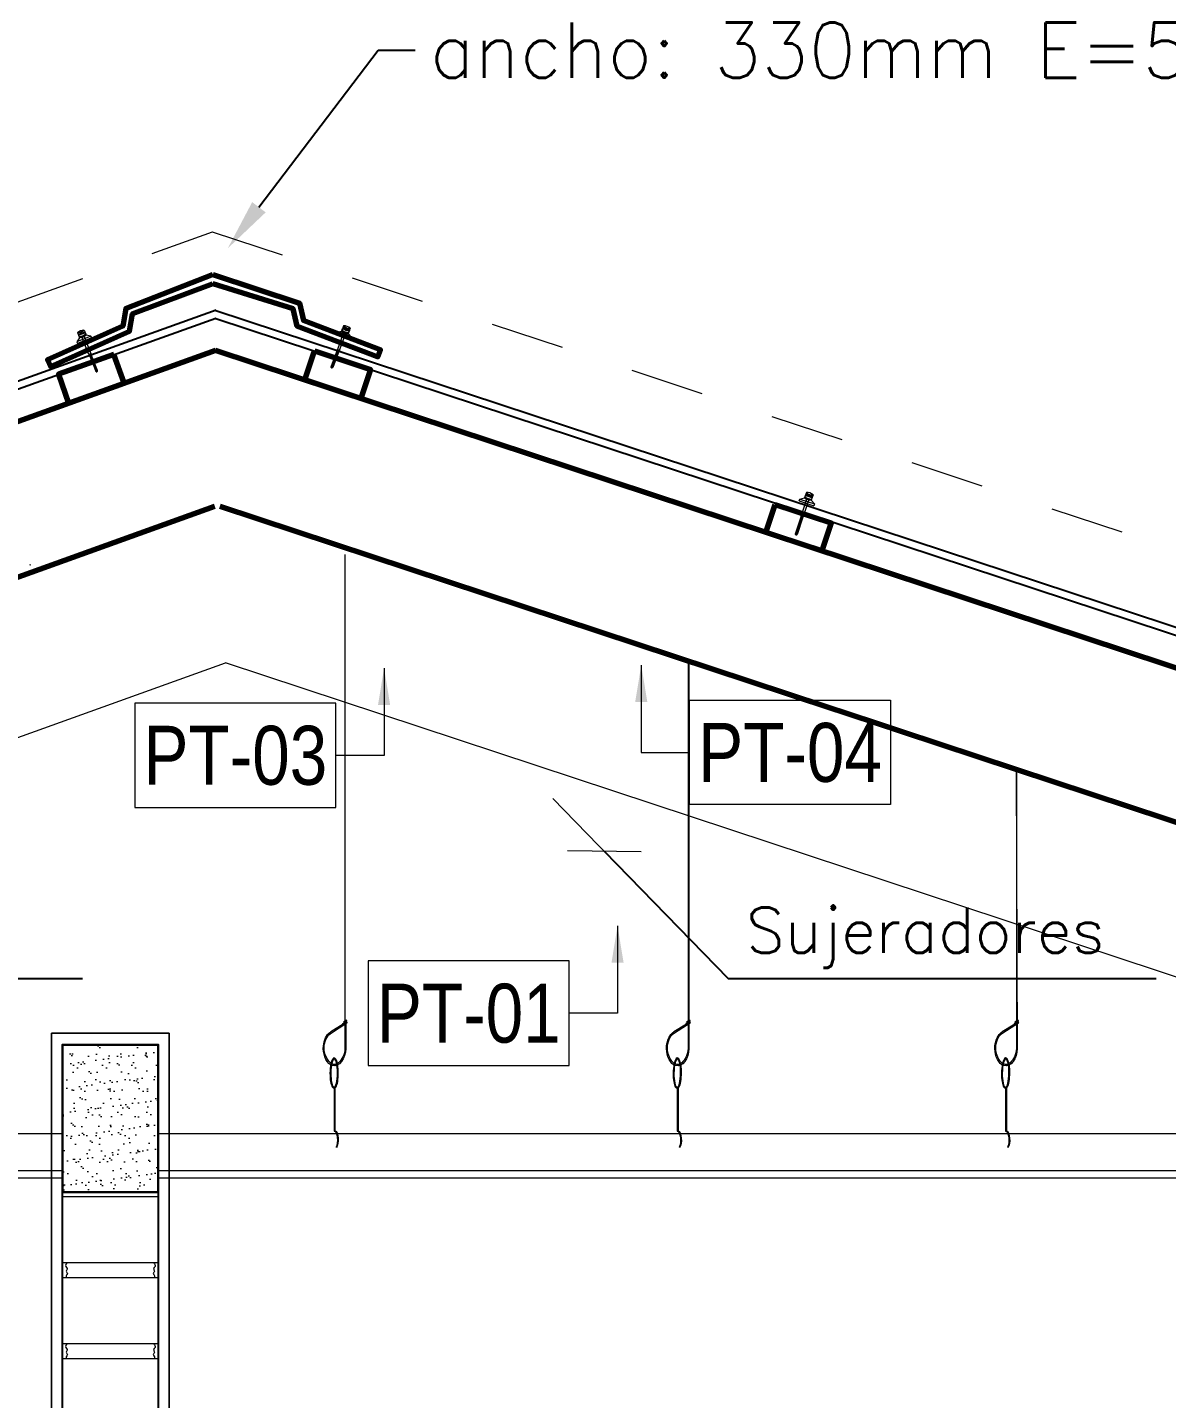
# Model space of a CAD drawing. Header units: millimetres. Extents: x -3570 to 5754, y -12788176 to 1214.
# Drawn here: x 3386.298 to 3387.845, y 1189.482 to 1191.343 of the extents above; entities that cross this region are included whole.
import ezdxf
from ezdxf import colors
from ezdxf.entities.mleader import LeaderData, LeaderLine
from ezdxf.enums import TextEntityAlignment as Align
from ezdxf.math import Vec2, Vec3

# ---------------------------------------------------------------- set-up
doc = ezdxf.new("R2010")
doc.units = ezdxf.units.MM
doc.linetypes.add('HIDDEN2', pattern=[4.7625, 3.175, -1.5875])
doc.linetypes.add('TRAZOS1', pattern=[0.15, 0.1, -0.05])
for name, color, linetype, lineweight in [('01. MUROS.', 7, 'Continuous', 20), ('07. TARRAJEO.', 70, 'Continuous', 0), ('30. VIGUETAS EN CORTE.', 82, 'Continuous', 30), ('47. MOBILIARIOS.', 253, 'Continuous', 5), ('55. INDICADORES - TEXTO (SOLO MÓDULOS).', 45, 'Continuous', 5), ('arrandela', 105, 'Continuous', 9), ('COLUMNAS Y PLACAS', 255, 'Continuous', 70), ('COTAS', 7, 'Continuous', 0), ('PROYECCION', 1, 'HIDDEN2', 9), ('SGE_0.05', 8, 'Continuous', 0), ('SGE_COTAS-01', 1, 'Continuous', 9), ('SGE_ESTRUCTURAS', 3, 'Continuous', 13), ('SGE_MUROS BAJOS', 2, 'Continuous', 20), ('SGE_PUERTAS', 1, 'Continuous', 5), ('SGE_TABIQUE 1', 7, 'Continuous', 5), ('SGE_TEXTO-CHICOS-03', 3, 'Continuous', 9)]:
    doc.layers.add(name, color=color, linetype=linetype, lineweight=lineweight)
doc.layers.add('COTAS-INTER', color=7, linetype='Continuous')
doc.styles.add('ESC 1-50 C', font='arial.ttf', dxfattribs={"height": 0.075})
doc.styles.add('nemi', font='GOTHIC.TTF')
doc.styles.add('R80-50', font='romans.shx', dxfattribs={"width": 1.3, "height": 0.08})
doc.styles.add('ROMANS', font='romans.shx')
doc.styles.add('SIMPLEX 50', font='simplex.shx', dxfattribs={"width": 0.6, "height": 0.08})
doc.styles.add('TEXTOS 20', font='ARIALN.TTF', dxfattribs={"height": 0.08})
doc.dimstyles.new('1-50', dxfattribs={"dimtxt": 0.15, "dimasz": 0.07, "dimexe": 0.08, "dimexo": 0, "dimgap": 0.02, "dimtad": 1, "dimtoh": 1, "dimzin": 4, "dimdsep": 46, "dimtxsty": 'R80-50', "dimblk1": 'TICK1', "dimblk2": 'TICK1', "dimsah": 1, "dimcen": 0.09, "dimclrt": 3, "dimaunit": 1, "dimadec": 0, "dimazin": 0, "dimtfac": 1, "dimtix": 1, "dimtmove": 1, "dimatfit": 1, "dimldrblk": 'TICK1', "dimfxl": 0.6, "dimfxlon": 1, "dimtolj": 1, "dimtzin": 0, "dimarcsym": 0})
doc.dimstyles.new('COTA NEMI', dxfattribs={"dimscale": 0, "dimtxt": 0.1, "dimasz": 0.05, "dimexe": 0.04, "dimexo": 0.1, "dimgap": 0.022, "dimtad": 2, "dimtih": 1, "dimtoh": 1, "dimzin": 5, "dimdsep": 46, "dimtxsty": 'nemi', "dimblk": 'ARCHTICK', "dimcen": 0, "dimdle": 0.03, "dimclrd": 1, "dimclre": 1, "dimclrt": 256, "dimaunit": 1, "dimazin": 0, "dimtfac": 1, "dimtix": 1, "dimtmove": 0, "dimatfit": 3, "dimldrblk": 'ARCHTICK', "dimfxl": 0.05, "dimfxlon": 1, "dimtolj": 1, "dimtzin": 0, "dimlwd": -1, "dimlwe": -1, "dimarcsym": 0})
doc.dimstyles.new('ESC G 1.50', dxfattribs={"dimtxt": 0.08, "dimasz": 0.08, "dimexe": 0.08, "dimexo": 0.05, "dimgap": 0.02, "dimtad": 2, "dimtih": 1, "dimtoh": 1, "dimzin": 1, "dimdsep": 46, "dimtxsty": 'SIMPLEX 50', "dimblk": 'ARCHTICK', "dimcen": 0, "dimdle": 0.06, "dimclrd": 256, "dimclre": 256, "dimclrt": 256, "dimadec": 0, "dimazin": 0, "dimtfac": 1, "dimtix": 1, "dimtmove": 2, "dimatfit": 3, "dimfxl": 0.5, "dimfxlon": 1, "dimlwd": -1, "dimlwe": -1, "dimarcsym": 0})

# ---------------------------------------------------------------- blocks, each defined once
blk = doc.blocks.new('_ArchTick')
at = {"color": 0, "linetype": 'Continuous', "const_width": 0.15}
blk.add_lwpolyline([(-0.5, -0.5), (0.5, 0.5)], dxfattribs=at)
blk = doc.blocks.new('*D446')
at = {"layer": 'COTAS', "color": 1, "transparency": 16777216}
blk.add_line((3383.0587, 1191.0967), (3383.0587, 1186.9013), dxfattribs=at)
at = {"layer": 'Defpoints', "color": 0, "lineweight": 30, "transparency": 16777216}
for p in [(3386.9574, 1191.0667, -24926854.2474), (3383.0587, 1186.9313), (3383.3613, 1186.9313, -24926854.2474)]:
    blk.add_point(p, dxfattribs=at)
at = {"layer": 'COTAS', "color": 1, "transparency": 16777216, "xscale": 0.05, "yscale": 0.05, "zscale": 0.05}
for p, rotation in [((3383.0587, 1191.0667), 90), ((3383.0587, 1186.9313), 270)]:
    blk.add_blockref('_ArchTick', p, dxfattribs=dict(at, rotation=rotation))
at = {"layer": 'COTAS', "transparency": 16777216, "insert": (3382.9053, 1188.999), "char_height": 0.1, "attachment_point": 5, "style": 'nemi'}
blk.add_mtext('\\A1;4.14', dxfattribs=at)
blk = doc.blocks.new('aergafdgdfg')
at = {"lineweight": 30, "true_color": 0x636466}
h = blk.add_hatch(color=251, dxfattribs=at)
h.dxf.hatch_style = 1
h.paths.add_polyline_path([(2065.7028, 1656.7004), (2065.9028, 1656.7004), (2065.9028, 1656.8304), (2065.7028, 1656.8304)])
at = {"layer": 'SGE_ESTRUCTURAS'}
blk.add_lwpolyline([(2065.9028, 1656.7004), (2065.9028, 1656.8304), (2065.7028, 1656.8304), (2065.7028, 1656.7004)], close=True, dxfattribs=at)
blk = doc.blocks.new('TICK1')
at = {"layer": 'COTAS', "color": 4, "ltscale": 0.5}
blk.add_line((-0.354, -0.354), (0.354, 0.354), dxfattribs=at)
at = {"layer": 'COTAS', "ltscale": 0.5}
blk.add_line((-1, 0), (1, 0), dxfattribs=at)
blk = doc.blocks.new('*U279')
blk.add_wipeout([(0, 0), (0, -0.2), (0.13, -0.2), (0.13, 0)])
at = {"layer": '30. VIGUETAS EN CORTE.', "linetype": 'ByBlock', "lineweight": 0}
h = blk.add_hatch(dxfattribs=at)
h.set_pattern_fill('AR-SAND', color=256, scale=0.0005)
h.set_pattern_definition([(37.5, (-3235.436258, -1217.977465), (-0.00080001565, 0.02447066187), [0, -0.019304, 0, -0.02159, 0, -0.0206375]), (7.5, (-3235.436258, -1217.977465), (0.02247616416, 0.03584125503), [0, -0.010414, 0, -0.017399, 0, -0.0066675]), (327.5, (-3235.45188, -1217.977465), (0.03954961851, 7.185923e-05), [0, -0.00635, 0, -0.02286, 0, -0.029845]), (317.5, (-3235.45188, -1217.977465), (0.03817782262, 0.01114646616), [0, -0.003175, 0, -0.014986, 0, -0.017145])])
h.paths.add_polyline_path([(0.13, 0), (0, 0), (0, -0.2), (0.13, -0.2)])
at = {"layer": '30. VIGUETAS EN CORTE.', "linetype": 'ByBlock'}
blk.add_lwpolyline([(0.13, 0), (0, 0), (0, -0.2), (0.13, -0.2)], close=True, dxfattribs=at)
blk = doc.blocks.new('*U300')
at = {"layer": '07. TARRAJEO.'}
for p, q in [((-0.015, 0), (-0.015, 3.0468)), ((-0.015, 3.0468), (0.145, 3.0468)), ((0.145, 3.0468), (0.145, 0))]:
    blk.add_line(p, q, dxfattribs=at)
at = {"layer": 'Defpoints', "color": 7, "true_color": 0xffffff}
blk.add_lwpolyline([(0.13, 0), (0, 0), (0, 3.0318), (0.13, 3.0318)], close=True, dxfattribs=at)
blk = doc.blocks.new('*U296')
at = {"layer": '01. MUROS.', "color": 146, "true_color": 0x03507d}
for points in [[(0.13, 2.44), (0, 2.44), (0, 2.53), (0.13, 2.53)], [(0.13, 2.33), (0, 2.33), (0, 2.42), (0.13, 2.42)], [(0.13, 2.22), (0, 2.22), (0, 2.31), (0.13, 2.31)]]:
    blk.add_lwpolyline(points, close=True, dxfattribs=at)
for points, knots in [([(0.0058, 2.44), (0.0047, 2.4383), (0.0029, 2.4354), (0.0077, 2.4323), (0.0037, 2.4286), (0.0082, 2.4253), (0.0045, 2.4228), (0.0049, 2.4208), (0.005, 2.42)], [0.00011014, 0.00011014, 0.00011014, 0.00011014, 0.00522058, 0.00867691, 0.01247807, 0.01624097, 0.01967059, 0.02200747, 0.02200747, 0.02200747, 0.02200747]), ([(0.1242, 2.44), (0.1253, 2.4383), (0.1271, 2.4354), (0.1223, 2.4323), (0.1263, 2.4286), (0.1218, 2.4253), (0.1255, 2.4228), (0.1251, 2.4208), (0.125, 2.42)], [0.00011014, 0.00011014, 0.00011014, 0.00011014, 0.00522058, 0.0086769, 0.01247807, 0.01624097, 0.01967059, 0.02200747, 0.02200747, 0.02200747, 0.02200747]), ([(0.0058, 2.33), (0.0047, 2.3283), (0.0029, 2.3254), (0.0077, 2.3223), (0.0037, 2.3186), (0.0082, 2.3153), (0.0045, 2.3128), (0.0049, 2.3108), (0.005, 2.31)], [0.00011014, 0.00011014, 0.00011014, 0.00011014, 0.00522058, 0.00867691, 0.01247807, 0.01624097, 0.01967059, 0.02200747, 0.02200747, 0.02200747, 0.02200747]), ([(0.1242, 2.33), (0.1253, 2.3283), (0.1271, 2.3254), (0.1223, 2.3223), (0.1263, 2.3186), (0.1218, 2.3153), (0.1255, 2.3128), (0.1251, 2.3108), (0.125, 2.31)], [0.00011014, 0.00011014, 0.00011014, 0.00011014, 0.00522058, 0.0086769, 0.01247807, 0.01624097, 0.01967059, 0.02200747, 0.02200747, 0.02200747, 0.02200747])]:
    blk.add_open_spline(points, degree=3, knots=knots, dxfattribs=at)
blk = doc.blocks.new('*D489')
at = {"layer": 'COTAS-INTER', "color": 1, "transparency": 16777216}
blk.add_line((3383.7381, 1190.1513), (3383.7381, 1191.0967), dxfattribs=at)
at = {"layer": 'Defpoints', "color": 0, "lineweight": 30, "transparency": 16777216}
for p in [(3383.7381, 1191.0667), (3386.9574, 1191.0667, -99722248.4331), (3384.366, 1190.1813, -99722347.5473)]:
    blk.add_point(p, dxfattribs=at)
at = {"layer": 'COTAS-INTER', "color": 1, "transparency": 16777216, "xscale": 0.05, "yscale": 0.05, "zscale": 0.05}
for p, rotation in [((3383.7381, 1191.0667), 90), ((3383.7381, 1190.1813), 270)]:
    blk.add_blockref('_ArchTick', p, dxfattribs=dict(at, rotation=rotation))
at = {"layer": 'COTAS-INTER', "transparency": 16777216, "insert": (3383.6304, 1190.624), "char_height": 0.1, "attachment_point": 5, "style": 'nemi'}
blk.add_mtext('\\A1;.89', dxfattribs=at)
blk = doc.blocks.new('*D491')
at = {"layer": 'COTAS-INTER', "color": 1, "transparency": 16777216}
blk.add_line((3389.6291, 1188.1013), (3389.6291, 1189.8113), dxfattribs=at)
at = {"layer": 'Defpoints', "color": 0, "lineweight": 30, "transparency": 16777216}
for p in [(3388.1503, 1189.7813, -99722248.4331), (3389.6291, 1189.7813), (3387.5503, 1188.1313, -99722248.4331)]:
    blk.add_point(p, dxfattribs=at)
at = {"layer": 'COTAS-INTER', "color": 1, "transparency": 16777216, "xscale": 0.05, "yscale": 0.05, "zscale": 0.05}
for p, rotation in [((3389.6291, 1189.7813), 90), ((3389.6291, 1188.1313), 270)]:
    blk.add_blockref('_ArchTick', p, dxfattribs=dict(at, rotation=rotation))
at = {"layer": 'COTAS-INTER', "transparency": 16777216, "insert": (3389.7731, 1188.9563), "char_height": 0.1, "attachment_point": 5, "style": 'nemi'}
blk.add_mtext('\\A1;1.65', dxfattribs=at)
blk = doc.blocks.new('clavito')
at = {"layer": 'arrandela'}
blk.add_hatch(color=256, dxfattribs=at).paths.add_polyline_path([(-0.0095, 0.0212, 0.225006), (0.0095, 0.0212, 0.225006)])
h = blk.add_hatch(dxfattribs=at)
h.set_pattern_fill('ANSI31', color=256, scale=0.0005, style=0)
h.set_pattern_definition([(45, (960.809015, -308.7578553), (-0.0011225320151, 0.0011225320151), [])])
edge = h.paths.add_edge_path()
edge.add_arc((0.0028, -0.0383), 0.000397, 270, 360, ccw=False)
edge.add_line((0.0028, -0.0387), (0.0028, -0.0387))
edge.add_arc((0.0028, -0.0391), 0.000397, 90, 180)
edge.add_line((0.0024, -0.0391), (0.0024, -0.0882))
edge.add_arc((0, -0.0882), 0.00238, -90, 0, ccw=False)
edge.add_arc((0, -0.0882), 0.00238, 180, 270, ccw=False)
edge.add_line((-0.0024, -0.0882), (-0.0024, -0.0391))
edge.add_arc((-0.0028, -0.0391), 0.000397, 0, 90)
edge.add_line((-0.0028, -0.0387), (-0.0028, -0.0387))
edge.add_arc((-0.0028, -0.0383), 0.000397, 180, 270, ccw=False)
edge.add_arc((0, -0.0258), 0.0129, 255.7496, 284.2504)
for points in [[(-0.0208, 0), (-0.0208, 0.0053), (-0.0095, 0.0122)], [(-0.0208, 0.0053), (0.0208, 0.0053)], [(-0.0208, 0), (0.0208, 0)], [(-0.0095, 0.0276), (-0.0095, 0.0153)], [(-0.0095, 0.0212), (-0.0095, 0.0122)], [(-0.0032, 0.0131), (-0.0032, -0.0383)], [(0.0032, -0.0383), (0.0032, 0.0131)], [(0.0095, 0.0276), (0.0095, 0.0153)], [(0.0095, 0.0212), (0.0095, 0.0122)], [(0.0095, 0.0122), (0.0208, 0.0053), (0.0208, 0)]]:
    blk.add_lwpolyline(points, dxfattribs=at)
blk.add_lwpolyline([(-0.0095, 0.0195), (0.0095, 0.0195), (0.0095, 0.0131), (-0.0095, 0.0131)], close=True, dxfattribs=at)
blk.add_lwpolyline([(0.0032, -0.0383, -0.414214), (0.0028, -0.0387), (0.0028, -0.0387, 0.414214), (0.0024, -0.0391), (0.0024, -0.0882), (0.0024, -0.0882, -0.414214), (0, -0.0905), (0, -0.0905, -0.414214), (-0.0024, -0.0882), (-0.0024, -0.0882), (-0.0024, -0.0391, 0.414214), (-0.0028, -0.0387), (-0.0028, -0.0387, -0.414214), (-0.0032, -0.0383, 0.125003)], format="xyb", close=True, dxfattribs=at)
for centre, radius, start, end in [((0, 0.0075), 0.0222, 64.6386, 115.3614), ((0, 0.0477), 0.0222, 244.6386, 295.3614), ((0, 0.0477), 0.023, 245.5853, 294.4147), ((0, 0.0011), 0.0222, 64.6386, 115.3614), ((0, 0.0413), 0.0222, 244.6386, 295.3614), ((0, 0.0443), 0.0305, 251.8292, 288.1708), ((0, 0.0413), 0.0305, 251.8292, 288.1708)]:
    blk.add_arc(centre, radius, start, end, dxfattribs=at)
blk = doc.blocks.new('*U306')
blk.add_wipeout([(-0.3912, -0.1587), (-0.3912, -0.3006), (-0.1184, -0.3006), (-0.1184, -0.1587)]).dxf.layer = '55. INDICADORES - TEXTO (SOLO MÓDULOS).'
at = {"layer": '55. INDICADORES - TEXTO (SOLO MÓDULOS).'}
blk.add_lwpolyline([(-0.3912, -0.3006), (-0.1184, -0.3006), (-0.1184, -0.1587), (-0.3912, -0.1587)], close=True, dxfattribs=at)
at = {"layer": '55. INDICADORES - TEXTO (SOLO MÓDULOS).', "style": 'TEXTOS 20'}
blk.add_attdef('ITEM', text='', height=0.08, dxfattribs=at).set_placement((-0.2548, -0.2297), align=Align.MIDDLE_CENTER)
at = {"layer": '55. INDICADORES - TEXTO (SOLO MÓDULOS).'}
blk.add_leader([(-0.0529, -0.1112), (-0.0529, -0.2297), (-0.1184, -0.2297)], dimstyle='ESC G 1.50', override={"dimasz": 0.05}, dxfattribs=at)

msp = doc.modelspace()

# ---------------------------------------------------------------- linework, layer by layer
at = {"layer": 'COLUMNAS Y PLACAS', "color": 9, "true_color": 0xc7c8ca}
for points in [[(3386.5498, 1191.0079), (3386.4317, 1190.9617), (3386.4275, 1190.9379), (3386.3255, 1190.8919), (3386.3296, 1190.8828), (3386.4365, 1190.9309), (3386.4406, 1190.9547), (3386.55, 1190.9953)], [(3386.5496, 1191.0079), (3386.6673, 1190.9688), (3386.6729, 1190.9453), (3386.7775, 1190.9056), (3386.7739, 1190.8963), (3386.6644, 1190.9378), (3386.6588, 1190.9613), (3386.5498, 1190.9953)], [(3386.6878, 1190.9041), (3386.7637, 1190.879), (3386.7507, 1190.8396), (3386.6748, 1190.8647), (3386.6878, 1190.9041)], [(3386.4154, 1190.8994), (3386.3401, 1190.8724), (3386.3541, 1190.8333), (3386.4294, 1190.8604), (3386.4154, 1190.8994)], [(3387.3131, 1190.6959), (3387.3891, 1190.6708), (3387.3765, 1190.6328), (3387.3006, 1190.6579), (3387.3131, 1190.6959)]]:
    msp.add_lwpolyline(points, dxfattribs=at)
at = {"layer": 'COTAS', "color": 9, "true_color": 0xc7c8ca}
msp.add_line((3388.237, 1189.9289), (3386.5669, 1190.4807), dxfattribs=at)
for points in [[(3386.3023, 1190.6136), (3386.3012, 1190.614)], [(3386.3027, 1190.6136), (3386.3016, 1190.614)], [(3386.3027, 1190.6136), (3386.3016, 1190.614)]]:
    msp.add_lwpolyline(points, dxfattribs=at)
at = {"layer": 'SGE_0.05', "lineweight": 0}
for points in [[(3386.6864, 1189.8416), (3385.0405, 1189.8416)], [(3388.2369, 1189.8418), (3386.3091, 1189.8418)]]:
    msp.add_lwpolyline(points, dxfattribs=at)
at = {"layer": 'SGE_MUROS BAJOS'}
for points in [[(3386.6864, 1189.7914), (3385.0406, 1189.7916)], [(3388.2368, 1189.7913), (3386.3091, 1189.7913)], [(3386.6864, 1189.7813), (3385.0256, 1189.7813)], [(3388.3549, 1189.7813), (3386.3091, 1189.7813)]]:
    msp.add_lwpolyline(points, dxfattribs=at)
at = {"layer": 'SGE_PUERTAS', "transparency": 16777216}
for p, q in [((3386.7292, 1190.628), (3386.7292, 1189.9576)), ((3387.1951, 1190.4834), (3387.1951, 1189.9576)), ((3387.1961, 1190.4831), (3387.1961, 1189.9575)), ((3387.6405, 1190.3363), (3387.6419, 1189.9576)), ((3387.6408, 1190.3362), (3387.6408, 1189.9576)), ((3386.7108, 1189.9785), (3386.7318, 1189.9921)), ((3386.7314, 1189.9931), (3386.7269, 1189.9906)), ((3386.7314, 1189.9957), (3386.727, 1189.9932)), ((3386.7303, 1189.9951), (3386.7303, 1189.9576)), ((3387.1767, 1189.9785), (3387.1977, 1189.9921)), ((3387.1972, 1189.9931), (3387.1927, 1189.9906)), ((3387.1972, 1189.9957), (3387.1929, 1189.9932)), ((3387.6224, 1189.9785), (3387.6434, 1189.9921)), ((3387.6429, 1189.9931), (3387.6384, 1189.9906)), ((3387.6429, 1189.9957), (3387.6386, 1189.9932)), ((3386.7269, 1189.9906), (3386.71, 1189.9799)), ((3387.1927, 1189.9906), (3387.1758, 1189.9799)), ((3387.6384, 1189.9906), (3387.6215, 1189.9799)), ((3386.7143, 1189.9037), (3386.7143, 1189.8452)), ((3386.7154, 1189.9039), (3386.7154, 1189.8463)), ((3387.1802, 1189.9037), (3387.1802, 1189.8452)), ((3387.1813, 1189.9039), (3387.1813, 1189.8463)), ((3387.6258, 1189.9037), (3387.6258, 1189.8452)), ((3387.627, 1189.9039), (3387.627, 1189.8463))]:
    msp.add_line(p, q, dxfattribs=at)
for centre, radius, start, end in [((3386.7266, 1189.9911), 0.000559, 117.8565, 298.9566), ((3386.6733, 1190.0938), 0.1151, 297.3939, 300.2953), ((3386.7312, 1189.995), 0.000658, 288.4294, 78.3153), ((3386.7316, 1189.9926), 0.000552, 289.6172, 118.9566), ((3387.1924, 1189.9911), 0.000559, 117.8565, 298.9566), ((3387.1392, 1190.0938), 0.1151, 297.3939, 300.2953), ((3387.1971, 1189.995), 0.000658, 288.4294, 78.3153), ((3387.1975, 1189.9926), 0.000552, 289.6172, 118.9566), ((3387.6381, 1189.9911), 0.000559, 117.8565, 298.9566), ((3387.5849, 1190.0938), 0.1151, 297.3939, 300.2953), ((3387.6428, 1189.995), 0.000658, 288.4294, 78.3153), ((3387.6432, 1189.9926), 0.000552, 289.6172, 118.9566)]:
    msp.add_arc(centre, radius, start, end, dxfattribs=at)
at = {"layer": 'SGE_PUERTAS', "transparency": 16777216, "extrusion": (-5.90111e-21, 7.798e-20, -1)}
for centre in [(3386.7145, 1189.9241), (3387.1803, 1189.9241), (3387.626, 1189.9241)]:
    msp.add_ellipse(centre, major_axis=(-0.0002, -0.0192), ratio=0.235694, dxfattribs=at)
for centre in [(3386.4684, 1189.8331), (3386.7145, 1189.8331), (3387.1803, 1189.8331), (3387.626, 1189.8331)]:
    msp.add_ellipse(centre, major_axis=(-0.0001, -0.012), ratio=0.377191, start_param=3.087969, end_param=5.685396, dxfattribs=at)
at = {"layer": 'SGE_PUERTAS', "transparency": 16777216}
for points, knots in [([(3386.7292, 1189.9576), (3386.729, 1189.9494), (3386.7247, 1189.9421), (3386.7121, 1189.9298), (3386.6996, 1189.9445), (3386.7019, 1189.9693), (3386.706, 1189.9761), (3386.7108, 1189.9785)], [1.572154, 1.572154, 1.572154, 1.572154, 2.667816, 2.667816, 4.859141, 4.859141, 5.990268, 5.990268, 5.990268, 5.990268]), ([(3386.7303, 1189.9576), (3386.73, 1189.944), (3386.7212, 1189.9314), (3386.705, 1189.9364), (3386.6998, 1189.9468), (3386.6998, 1189.9576), (3386.6998, 1189.9658), (3386.7027, 1189.9738), (3386.7082, 1189.9789), (3386.7091, 1189.9795), (3386.71, 1189.9799)], [1.572154, 1.572154, 1.572154, 1.572154, 3.330309, 3.330309, 4.712389, 4.712389, 4.712389, 5.763453, 5.763453, 5.956191, 5.956191, 5.956191, 5.956191]), ([(3387.195, 1189.9576), (3387.1949, 1189.9494), (3387.1906, 1189.9421), (3387.178, 1189.9298), (3387.1654, 1189.9445), (3387.1678, 1189.9693), (3387.1718, 1189.9761), (3387.1767, 1189.9785)], [1.572154, 1.572154, 1.572154, 1.572154, 2.667816, 2.667816, 4.859141, 4.859141, 5.990268, 5.990268, 5.990268, 5.990268]), ([(3387.1961, 1189.9576), (3387.1959, 1189.944), (3387.1871, 1189.9314), (3387.1708, 1189.9364), (3387.1657, 1189.9468), (3387.1657, 1189.9576), (3387.1657, 1189.9658), (3387.1685, 1189.9738), (3387.174, 1189.9789), (3387.1749, 1189.9795), (3387.1758, 1189.9799)], [1.572154, 1.572154, 1.572154, 1.572154, 3.330309, 3.330309, 4.712389, 4.712389, 4.712389, 5.763453, 5.763453, 5.956191, 5.956191, 5.956191, 5.956191]), ([(3387.6407, 1189.9576), (3387.6405, 1189.9494), (3387.6363, 1189.9421), (3387.6237, 1189.9298), (3387.6111, 1189.9445), (3387.6135, 1189.9693), (3387.6175, 1189.9761), (3387.6224, 1189.9785)], [1.572154, 1.572154, 1.572154, 1.572154, 2.667816, 2.667816, 4.859141, 4.859141, 5.990268, 5.990268, 5.990268, 5.990268]), ([(3387.6418, 1189.9576), (3387.6416, 1189.944), (3387.6327, 1189.9314), (3387.6165, 1189.9364), (3387.6114, 1189.9468), (3387.6114, 1189.9576), (3387.6114, 1189.9658), (3387.6142, 1189.9738), (3387.6197, 1189.9789), (3387.6206, 1189.9795), (3387.6215, 1189.9799)], [1.572154, 1.572154, 1.572154, 1.572154, 3.330309, 3.330309, 4.712389, 4.712389, 4.712389, 5.763453, 5.763453, 5.956191, 5.956191, 5.956191, 5.956191]), ([(3386.7143, 1189.9037), (3386.7124, 1189.9037), (3386.7115, 1189.9056), (3386.7091, 1189.913), (3386.7084, 1189.9223), (3386.71, 1189.9398), (3386.7133, 1189.9478), (3386.7197, 1189.9392), (3386.7207, 1189.928), (3386.7192, 1189.9104), (3386.7183, 1189.9037), (3386.7143, 1189.9037)], [0, 0, 0, 0, 0.608221, 0.608221, 1.886298, 1.886298, 3.448119, 3.448119, 5.00994, 5.00994, 6.283185, 6.283185, 6.283185, 6.283185]), ([(3387.1802, 1189.9037), (3387.1783, 1189.9037), (3387.1773, 1189.9056), (3387.1749, 1189.913), (3387.1743, 1189.9223), (3387.1758, 1189.9398), (3387.1791, 1189.9478), (3387.1856, 1189.9392), (3387.1865, 1189.928), (3387.1851, 1189.9104), (3387.1841, 1189.9037), (3387.1802, 1189.9037)], [0, 0, 0, 0, 0.608221, 0.608221, 1.886298, 1.886298, 3.448119, 3.448119, 5.00994, 5.00994, 6.283185, 6.283185, 6.283185, 6.283185]), ([(3387.6258, 1189.9037), (3387.624, 1189.9037), (3387.623, 1189.9056), (3387.6206, 1189.913), (3387.62, 1189.9223), (3387.6215, 1189.9398), (3387.6248, 1189.9478), (3387.6313, 1189.9392), (3387.6322, 1189.928), (3387.6308, 1189.9104), (3387.6298, 1189.9037), (3387.6258, 1189.9037)], [0, 0, 0, 0, 0.608221, 0.608221, 1.886298, 1.886298, 3.448119, 3.448119, 5.00994, 5.00994, 6.283185, 6.283185, 6.283185, 6.283185])]:
    msp.add_open_spline(points, degree=3, knots=knots, dxfattribs=at)
for points in [[(3386.4693, 1189.8463), (3386.4745, 1189.8442), (3386.4754, 1189.828), (3386.4714, 1189.8228)], [(3386.7154, 1189.8463), (3386.7206, 1189.8442), (3386.7215, 1189.828), (3386.7175, 1189.8228)], [(3387.1813, 1189.8463), (3387.1864, 1189.8442), (3387.1874, 1189.828), (3387.1833, 1189.8228)], [(3387.627, 1189.8463), (3387.6321, 1189.8442), (3387.6331, 1189.828), (3387.629, 1189.8228)]]:
    msp.add_open_spline(points, degree=3, dxfattribs=at)
at = {"layer": 'SGE_TABIQUE 1'}
msp.add_lwpolyline([(3386.3307, 1186.9313), (3386.3307, 1186.9313), (3386.4907, 1186.9313), (3386.4907, 1189.9782), (3386.3307, 1189.9782), (3386.3307, 1186.9313)], dxfattribs=at)

# ---------------------------------------------------------------- block references
at = {"color": 3, "lineweight": 30, "rotation": 269.9998876733994}
msp.add_blockref('aergafdgdfg', (1729.6493, 3255.6683), dxfattribs=at)
at = {"layer": 'arrandela'}
for p, xscale, yscale, zscale, rotation in [((3386.727, 1190.9236), 0.5000000000000018, 0.5000000000000018, 0.5000000000000018, 339.6385144806043), ((3386.3757, 1190.9179), -0.5000000000000018, 0.5000000000000018, 0.5000000000000018, 21.83860142798627), ((3387.3557, 1190.6973), 0.500000000000002, 0.500000000000002, 0.500000000000002, 341.7353920892033)]:
    msp.add_blockref('clavito', p, dxfattribs=dict(at, xscale=xscale, yscale=yscale, zscale=zscale, rotation=rotation))

# ---------------------------------------------------------------- texts
at = {"layer": 'SGE_TEXTO-CHICOS-03', "insert": (3387.517, 1190.1487), "char_height": 0.061425, "attachment_point": 2, "style": 'ROMANS'}
msp.add_mtext('Sujeradores', dxfattribs=at)

# ---------------------------------------------------------------- dimensions: what is measured, and where the dimension line sits
at = {"layer": 'COTAS', "color": 9, "true_color": 0xc7c8ca}
dim = msp.add_linear_dim(base=(3383.0587, 1186.9313), p1=(3386.9574, 1191.0667, -24926854.2474), p2=(3383.3613, 1186.9313, -24926854.2474), angle=90, dimstyle='COTA NEMI', override={"dimscale": 1}, dxfattribs=at)
dim.commit()
dim.dimension.update_dxf_attribs({"geometry": '*D446', "text_midpoint": (3382.9053, 1188.999)})
at = {"layer": 'COTAS-INTER'}
for base, p1, p2, picture, middle in [((3383.7381, 1191.0667), (3384.366, 1190.1813, -99722347.5473), (3386.9574, 1191.0667, -99722248.4331), '*D489', (3383.6304, 1190.624)), ((3389.6291, 1189.7813), (3387.5503, 1188.1313, -99722248.4331), (3388.1503, 1189.7813, -99722248.4331), '*D491', (3389.7731, 1188.9563))]:
    dim = msp.add_linear_dim(base=base, p1=p1, p2=p2, angle=90, dimstyle='COTA NEMI', override={"dimscale": 1, "dimtmove": 1}, dxfattribs=at)
    dim.commit()
    dim.dimension.update_dxf_attribs({"geometry": picture, "text_midpoint": middle})

# ---------------------------------------------------------------- leaders
at = {"layer": 'SGE_COTAS-01', "lineweight": 5}
for points in [[(3385.6236, 1190.2252), (3385.7916, 1190.0525), (3386.3727, 1190.0525)], [(3387.0812, 1190.2252), (3387.2492, 1190.0525), (3387.8303, 1190.0525)]]:
    msp.add_leader(points, dimstyle='1-50', override={"dimasz": 0.1, "dimse1": 1}, dxfattribs=at)
at = {"layer": 'SGE_TEXTO-CHICOS-03'}
ml = msp.add_multileader_mtext('Standard', dxfattribs=at)
ml.set_content('{\\Fromans|c0;Cumbrera dentada de aluzinc ancho: 330mm E=5mm }', color=256, style='ESC 1-50 C')
ml.set_leader_properties()
ml.build(insert=Vec2(0, 0))
ml.multileader.update_dxf_attribs({"text_left_attachment_type": 2, "text_right_attachment_type": 2, "dogleg_length": 0.1, "arrow_head_size": 0.07})
ctx = ml.context
ctx.base_point, ctx.char_height, ctx.arrow_head_size, ctx.landing_gap_size, ctx.plane_origin = Vec3(3386.8243, 1191.3125, -99722446.6615), 0.075, 0.07, 0.02, Vec3(3386.8561, 1191.1676, -99722446.6615)
ctx.left_attachment, ctx.right_attachment = 2, 2
notes = []
notes.append((ctx, [(1, (1, 1, 0), (3386.7743, 1191.3125, -99722446.6615), (1, 0), 0.05, [(0, [(3386.5701, 1191.0434, -99722446.6615)], 0, [])])]))
ctx.mtext.insert, ctx.mtext.width, ctx.mtext.defined_height, ctx.mtext.flow_direction = Vec3(3386.8443, 1191.475, -99722446.6615), 1.667215, 0.6114, 5
for ctx, leaders in notes:
    for number, flags, end, landing, length, lines in leaders:
        leader = LeaderData()
        leader.index, (leader.has_last_leader_line, leader.has_dogleg_vector, leader.attachment_direction) = number, flags
        leader.last_leader_point, leader.dogleg_vector, leader.dogleg_length = Vec3(end), Vec3(landing), length
        for number, points, colour, breaks in lines:
            line = LeaderLine()
            line.index, line.vertices, line.color, line.breaks = number, Vec3.list(points), colors.encode_raw_color(colour), breaks
            leader.lines.append(line)
        ctx.leaders.append(leader)

# ---------------------------------------------------------------- next in the draw order: block references
at = {"layer": '47. MOBILIARIOS.', "rotation": 180}
msp.add_blockref('*U279', (3386.4757, 1189.7623), dxfattribs=at)
at = {"layer": '55. INDICADORES - TEXTO (SOLO MÓDULOS).'}
ref = msp.add_blockref('*U306', (3387.0785, 1190.589), dxfattribs=dict(at, xscale=-1))
ref.add_attrib('ITEM', 'PT-04', dxfattribs={"height": 0.08, "style": 'TEXTOS 20'}).set_placement((3387.3334, 1190.3593, -76987683.6092), align=Align.MIDDLE_CENTER)
ref = msp.add_blockref('*U306', (3387.1521, 1190.2351), dxfattribs=at)
ref.add_attrib('ITEM', 'PT-01', dxfattribs={"height": 0.08, "style": 'TEXTOS 20'}).set_placement((3386.8973, 1190.0054, -99723159.3565), align=Align.MIDDLE_CENTER)

# ---------------------------------------------------------------- next in the draw order: linework, layer by layer
at = {"layer": 'COTAS', "color": 9, "true_color": 0xc7c8ca}
msp.add_lwpolyline([(3385.0401, 1189.9322), (3386.5669, 1190.4807)], dxfattribs=at)

# ---------------------------------------------------------------- next in the draw order: block references
at = {"color": 0}
msp.add_blockref('*U300', (3386.3457, 1186.9313), dxfattribs=at)
at = {"layer": '01. MUROS.'}
msp.add_blockref('*U296', (3386.3457, 1187.2267), dxfattribs=at)

# ---------------------------------------------------------------- next in the draw order: block references
at = {"layer": '55. INDICADORES - TEXTO (SOLO MÓDULOS).'}
ref = msp.add_blockref('*U306', (3386.8352, 1190.585), dxfattribs=at)
ref.add_attrib('ITEM', 'PT-03', dxfattribs={"height": 0.08, "style": 'TEXTOS 20'}).set_placement((3386.5804, 1190.3554, -99723060.2423), align=Align.MIDDLE_CENTER)

# ---------------------------------------------------------------- next in the draw order: linework, layer by layer
at = {"color": 251, "true_color": 0x636466}
for p, q in [((3386.5543, 1190.9593), (3384.4497, 1190.205)), ((3386.5524, 1190.9594), (3388.7775, 1190.2254)), ((3384.4531, 1190.1955), (3386.5541, 1190.9487)), ((3386.5525, 1190.9487), (3388.7743, 1190.2157))]:
    msp.add_line(p, q, dxfattribs=at)
at = {"layer": 'COLUMNAS Y PLACAS', "color": 9, "true_color": 0xc7c8ca}
for p, q in [((3386.5533, 1190.9048), (3384.4675, 1190.1555)), ((3388.8063, 1190.1605), (3386.5533, 1190.9048)), ((3386.5521, 1190.693), (3385.0252, 1190.1445)), ((3388.2527, 1190.1338), (3386.5599, 1190.6931))]:
    msp.add_line(p, q, dxfattribs=at)
at = {"layer": 'PROYECCION', "linetype": 'TRAZOS1'}
for p, q in [((3384.585, 1190.3602), (3386.5493, 1191.0658)), ((3386.549, 1191.0658), (3388.6702, 1190.3661))]:
    msp.add_line(p, q, dxfattribs=at)

doc.saveas('drawing.dxf')
